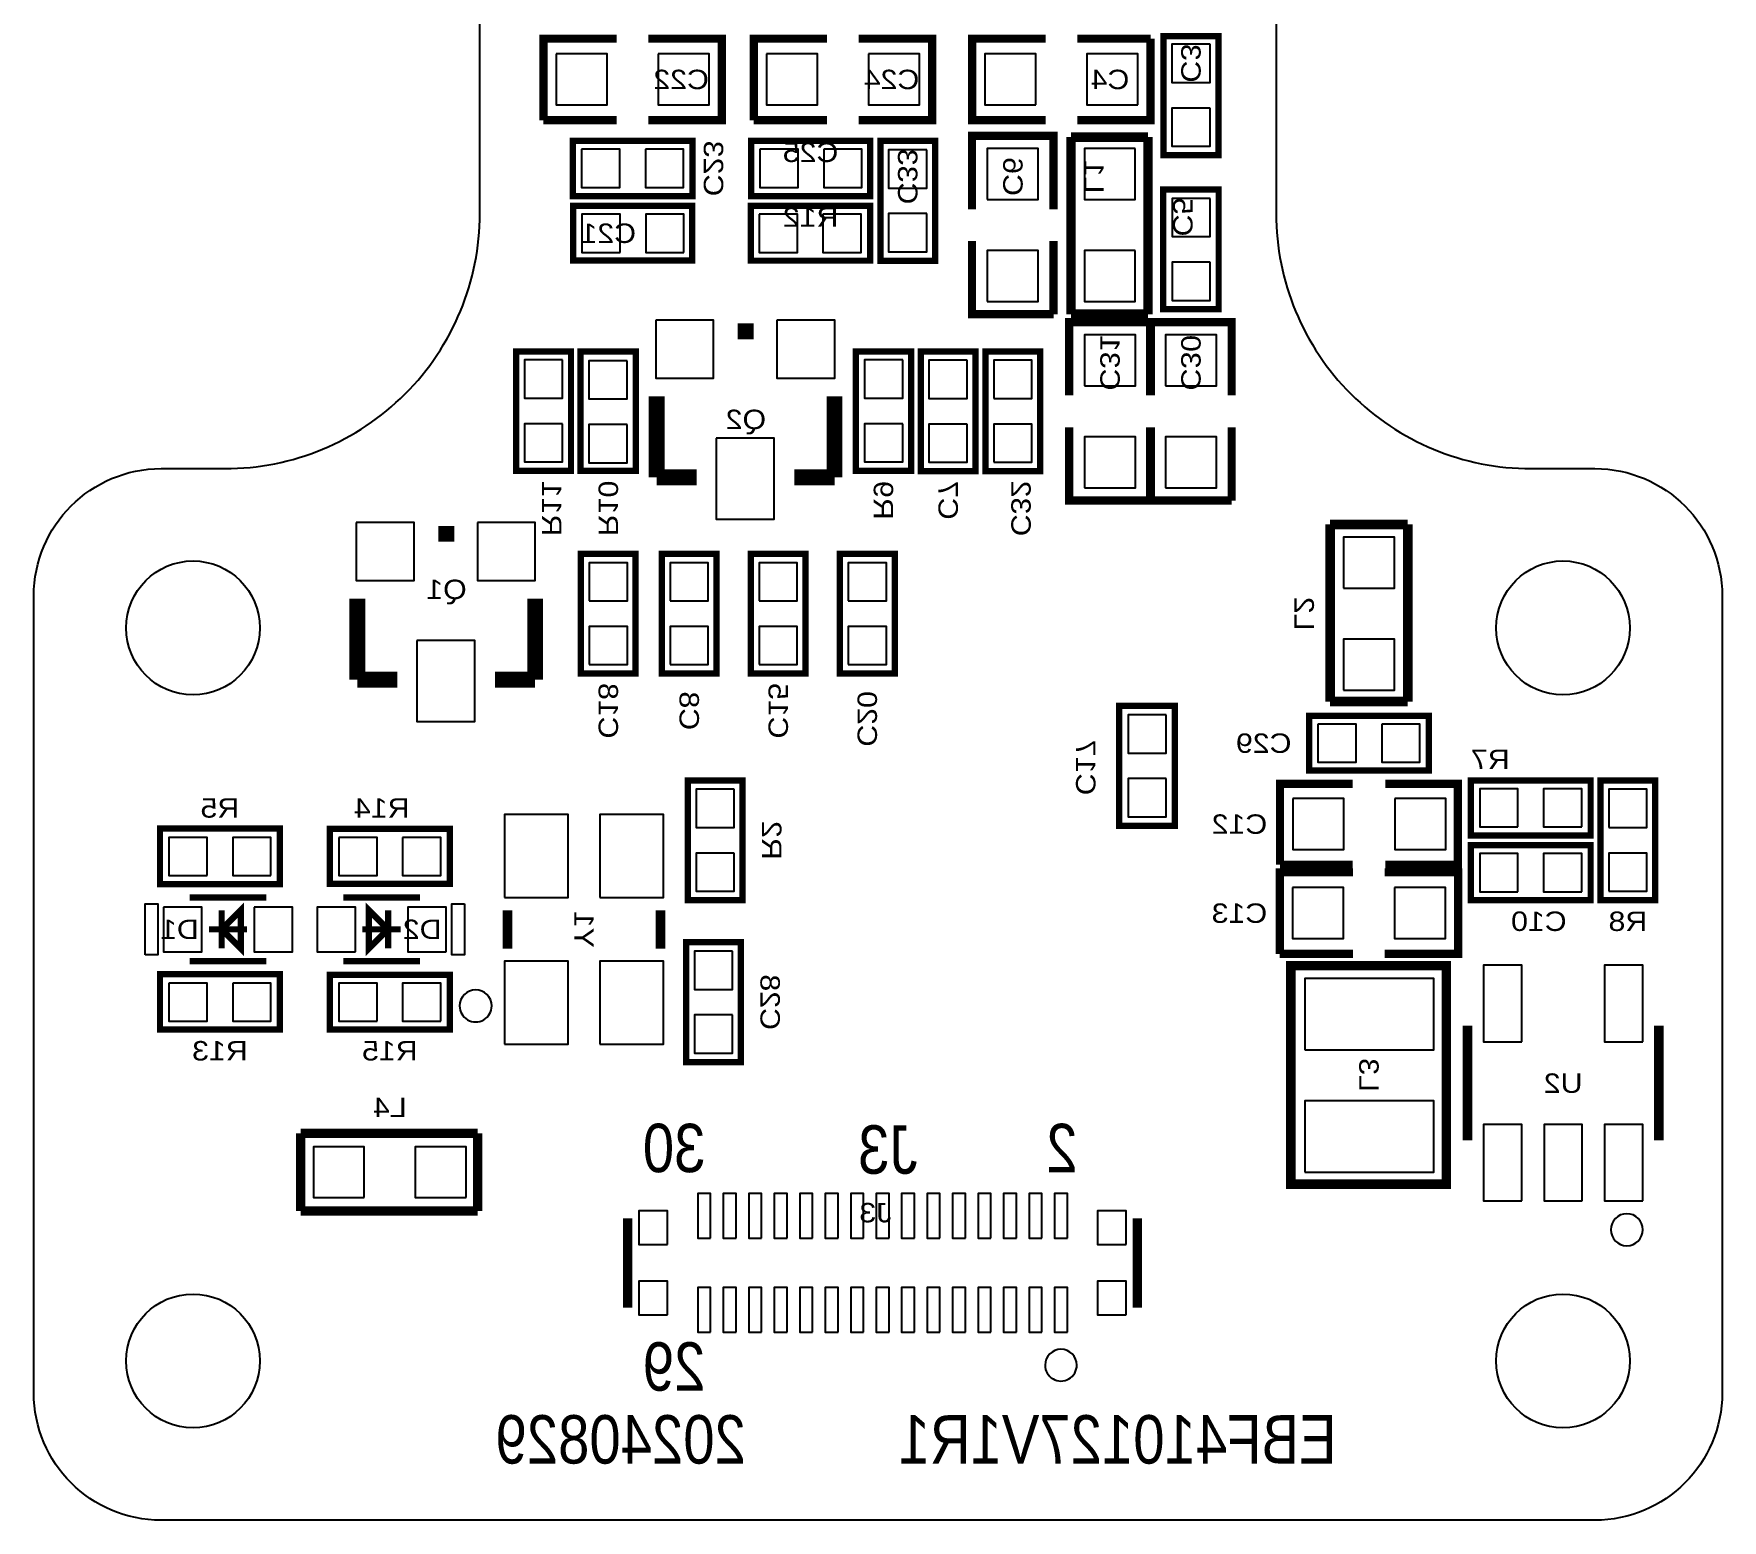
# Model space of a CAD drawing. Extents: x 0 to 26.5, y 0 to 35.
# Drawn here: x 0 to 26.5, y 0 to 23.32 of the extents above; entities that cross this region are included whole.
import ezdxf
from ezdxf.enums import TextEntityAlignment as Align

# ---------------------------------------------------------------- set-up
doc = ezdxf.new("R2010")
doc.units = 0
for name, color, linetype in [('BG_OUTLINE', 240, 'CONTINUOUS'), ('BG_SILKSCREEN_BOTTOM', 150, 'CONTINUOUS'), ('PG_SILKSCREEN_BOTTOM', 150, 'CONTINUOUS'), ('PIN_BOTTOM', 202, 'CONTINUOUS'), ('RD_SILKSCREEN_BOTTOM', 150, 'CONTINUOUS')]:
    doc.layers.add(name, color=color, linetype=linetype)

msp = doc.modelspace()

# ---------------------------------------------------------------- linework, layer by layer
at = {"layer": 'BG_OUTLINE'}
msp.add_lwpolyline([(0, 1.99898), (0, 14.50086, -0.41393), (1.99898, 16.49984), (2.99974, 16.49984, 0.414267), (7.00024, 20.50034), (7.00024, 32.99968, -0.414193), (8.99922, 35.0012), (17.5006, 35.0012, -0.414211), (19.49958, 32.99968), (19.49958, 20.50034, 0.414258), (23.50008, 16.49984), (24.50084, 16.49984, -0.413948), (26.49982, 14.50086), (26.49982, 1.99898, -0.413932), (24.50084, 0), (1.99898, 0, -0.413915)], format="xyb", close=True, dxfattribs=at)
for points in [[(26.49982, 6.999224), (26.49982, 1.99898)], [(6.999224, 0), (1.99898, 0)]]:
    msp.add_lwpolyline(points, dxfattribs=at)
at = {"layer": 'PG_SILKSCREEN_BOTTOM'}
for points, const_width in [([(17.73047, 23.28672), (17.73047, 21.41728), (18.59153, 21.41728), (18.59153, 23.28672), (17.73047, 23.28672)], 0.09906), ([(9.14908, 23.24608), (7.99846, 23.24608), (7.99846, 21.96592)], 0.12954), ([(9.64692, 21.96592), (10.79754, 21.96592), (10.79754, 23.24608), (9.64692, 23.24608)], 0.12954), ([(12.45108, 23.24608), (11.30046, 23.24608), (11.30046, 21.96592)], 0.12954), ([(12.94892, 21.96592), (14.09954, 21.96592), (14.09954, 23.24608), (12.94892, 23.24608)], 0.12954), ([(15.88008, 23.24608), (14.72946, 23.24608), (14.72946, 21.96592), (15.88008, 21.96592)], 0.12954), ([(16.37792, 21.96592), (17.52854, 21.96592), (17.52854, 23.24608)], 0.12954), ([(17.52854, 23.24608), (16.37792, 23.24608)], 0.12954), ([(7.99846, 21.96592), (9.14908, 21.96592)], 0.12954), ([(11.30046, 21.96592), (12.45108, 21.96592)], 0.12954), ([(16.00581, 20.57019), (16.00581, 21.72081), (14.72565, 21.72081), (14.72565, 20.57019)], 0.12954), ([(16.27886, 21.70176), (16.27886, 18.923)], 0.14986), ([(17.4879, 21.70176), (16.27886, 21.70176)], 0.14986), ([(17.4879, 18.923), (17.4879, 21.70176)], 0.14986), ([(8.4582, 20.77339), (10.3378, 20.77339), (10.3378, 21.64461), (8.4582, 21.64461), (8.4582, 20.77339)], 0.09906), ([(11.25728, 20.77339), (13.12672, 20.77339), (13.12672, 21.64461), (11.25728, 21.64461), (11.25728, 20.77339)], 0.09906), ([(13.28674, 21.6408), (13.28674, 19.7612), (14.14526, 19.7612), (14.14526, 21.6408), (13.28674, 21.6408)], 0.09906), ([(10.33272, 20.62226), (8.46328, 20.62226), (8.46328, 19.76374), (10.33272, 19.76374), (10.33272, 20.62226)], 0.09906), ([(11.25601, 19.76247), (13.12799, 19.76247), (13.12799, 20.62353), (11.25601, 20.62353), (11.25601, 19.76247)], 0.09906), ([(17.72539, 20.8788), (17.72539, 18.9992), (18.59661, 18.9992), (18.59661, 20.8788), (17.72539, 20.8788)], 0.09906), ([(14.72565, 20.07235), (14.72565, 18.92173), (16.00581, 18.92173)], 0.12954), ([(16.00581, 18.92173), (16.00581, 20.07235)], 0.12954), ([(17.53108, 17.64792), (17.53108, 18.79854), (16.25092, 18.79854), (16.25092, 17.64792)], 0.12954), ([(16.27886, 18.923), (17.4879, 18.923)], 0.14986), ([(18.80108, 17.64792), (18.80108, 18.79854), (17.52092, 18.79854), (17.52092, 17.64792)], 0.12954), ([(11.04646, 18.65249), (11.29792, 18.65249)], 0.24892), ([(7.57047, 18.33499), (7.57047, 16.46301), (8.43153, 16.46301), (8.43153, 18.33499), (7.57047, 18.33499)], 0.09906), ([(8.58266, 18.33499), (8.58266, 16.46301), (9.45134, 16.46301), (9.45134, 18.33499), (8.58266, 18.33499)], 0.09906), ([(12.90066, 18.33499), (12.90066, 16.46301), (13.76934, 16.46301), (13.76934, 18.33499), (12.90066, 18.33499)], 0.09906), ([(13.92047, 18.3388), (13.92047, 16.4592), (14.78153, 16.4592), (14.78153, 18.3388), (13.92047, 18.3388)], 0.09906), ([(15.79626, 16.4592), (15.79626, 18.3388), (14.93774, 18.3388), (14.93774, 16.4592), (15.79626, 16.4592)], 0.09906), ([(9.77646, 16.36395), (9.77646, 17.63395)], 0.24892), ([(12.56792, 16.36395), (12.56792, 17.63395)], 0.24892), ([(16.25092, 17.15008), (16.25092, 15.99946), (17.53108, 15.99946)], 0.12954), ([(17.52092, 17.15008), (17.52092, 15.99946), (18.80108, 15.99946)], 0.12954), ([(17.53108, 15.99946), (17.53108, 17.15008)], 0.12954), ([(18.80108, 15.99946), (18.80108, 17.15008)], 0.12954), ([(10.40638, 16.36395), (9.77646, 16.36395)], 0.24892), ([(11.938, 16.36395), (12.56792, 16.36395)], 0.24892), ([(21.5646, 15.62354), (20.3454, 15.62354)], 0.14986), ([(20.3454, 15.62354), (20.3454, 12.84478)], 0.14986), ([(21.5646, 12.84478), (21.5646, 15.62354)], 0.14986), ([(6.34746, 15.47749), (6.59892, 15.47749)], 0.24892), ([(9.44626, 13.2842), (9.44626, 15.1638), (8.58774, 15.1638), (8.58774, 13.2842), (9.44626, 13.2842)], 0.09906), ([(10.71626, 13.2842), (10.71626, 15.1638), (9.85774, 15.1638), (9.85774, 13.2842), (10.71626, 13.2842)], 0.09906), ([(12.11326, 13.2842), (12.11326, 15.1638), (11.25474, 15.1638), (11.25474, 13.2842), (12.11326, 13.2842)], 0.09906), ([(13.5128, 13.2842), (13.5128, 15.1638), (12.65174, 15.1638), (12.65174, 13.2842), (13.5128, 13.2842)], 0.09906), ([(5.07746, 13.18895), (5.07746, 14.45895)], 0.24892), ([(7.86892, 13.18895), (7.86892, 14.45895)], 0.24892), ([(5.70738, 13.18895), (5.07746, 13.18895)], 0.24892), ([(7.239, 13.18895), (7.86892, 13.18895)], 0.24892), ([(17.03578, 12.7762), (17.03578, 10.8966), (17.907, 10.8966), (17.907, 12.7762), (17.03578, 12.7762)], 0.09906), ([(20.3454, 12.84478), (21.5646, 12.84478)], 0.14986), ([(20.0152, 11.76274), (21.8948, 11.76274), (21.8948, 12.62126), (20.0152, 12.62126), (20.0152, 11.76274)], 0.09906), ([(10.26414, 11.6078), (10.26414, 9.7282), (11.12266, 9.7282), (11.12266, 11.6078), (10.26414, 11.6078)], 0.09906), ([(20.69973, 11.55573), (19.55927, 11.55573), (19.55927, 10.28573)], 0.12954), ([(21.21027, 10.28573), (22.35073, 10.28573), (22.35073, 11.55573), (21.21027, 11.55573)], 0.12954), ([(24.4348, 11.60653), (22.5552, 11.60653), (22.5552, 10.74547), (24.4348, 10.74547), (24.4348, 11.60653)], 0.09906), ([(25.44826, 9.7282), (25.44826, 11.6078), (24.58974, 11.6078), (24.58974, 9.7282), (25.44826, 9.7282)], 0.09906), ([(3.8608, 10.85342), (1.9812, 10.85342), (1.9812, 9.9822), (3.8608, 9.9822), (3.8608, 10.85342)], 0.09906), ([(4.6482, 9.98474), (6.5278, 9.98474), (6.5278, 10.8458), (4.6482, 10.8458), (4.6482, 9.98474)], 0.09906), ([(24.4348, 10.59053), (22.5552, 10.59053), (22.5552, 9.72947), (24.4348, 9.72947), (24.4348, 10.59053)], 0.09906), ([(19.55927, 10.28573), (20.69973, 10.28573)], 0.12954), ([(20.70608, 10.16508), (19.55546, 10.16508), (19.55546, 8.88492)], 0.12954), ([(21.20392, 8.88492), (22.35454, 8.88492), (22.35454, 10.16508), (21.20392, 10.16508)], 0.12954), ([(2.44856, 9.77138), (3.64744, 9.77138)], 0.09906), ([(6.06044, 9.77138), (4.85902, 9.77138)], 0.09906), ([(3.24866, 8.97128), (2.94894, 9.271), (3.24866, 9.57072), (3.24866, 8.97128)], 0.09906), ([(2.94894, 8.97128), (2.94894, 9.57072)], 0.09906), ([(5.26034, 9.57072), (5.56006, 9.271), (5.26034, 8.97128), (5.26034, 9.57072)], 0.09906), ([(5.56006, 9.57072), (5.56006, 8.97128)], 0.09906), ([(7.43458, 8.96874), (7.43458, 9.57072)], 0.14986), ([(9.83488, 8.96874), (9.83488, 9.57072)], 0.14986), ([(2.74828, 9.271), (3.34772, 9.271)], 0.09906), ([(5.76072, 9.271), (5.15874, 9.271)], 0.09906), ([(10.23874, 9.0678), (10.23874, 7.1882), (11.09726, 7.1882), (11.09726, 9.0678), (10.23874, 9.0678)], 0.09906), ([(2.44856, 8.77062), (3.64744, 8.77062)], 0.09906), ([(6.06044, 8.77062), (4.85902, 8.77062)], 0.09906), ([(19.55546, 8.88492), (20.70608, 8.88492)], 0.12954), ([(19.72945, 5.27177), (19.72945, 8.70077), (22.17039, 8.70077), (22.17039, 5.27177), (19.72945, 5.27177)], 0.14986), ([(1.9812, 7.69874), (3.8608, 7.69874), (3.8608, 8.56742), (1.9812, 8.56742), (1.9812, 7.69874)], 0.09906), ([(6.5278, 8.55726), (4.6482, 8.55726), (4.6482, 7.69874), (6.5278, 7.69874), (6.5278, 8.55726)], 0.09906), ([(22.50186, 7.75716), (22.50186, 5.95884)], 0.14986), ([(25.50414, 5.95884), (25.50414, 7.75716)], 0.14986), ([(6.96722, 6.0706), (4.18846, 6.0706)], 0.14986), ([(4.18846, 6.0706), (4.18846, 4.8514)], 0.14986), ([(6.96722, 4.8514), (6.96722, 6.0706)], 0.14986), ([(4.18846, 4.8514), (6.96722, 4.8514)], 0.14986), ([(9.3218, 4.7371), (9.3218, 3.33756)], 0.14986), ([(17.32026, 4.7371), (17.32026, 3.33756)], 0.14986)]:
    msp.add_lwpolyline(points, dxfattribs=dict(at, const_width=const_width))
for points in [[(1.74752, 8.87222), (1.74752, 9.66978), (1.94818, 9.66978), (1.94818, 8.87222)], [(6.75894, 9.66978), (6.75894, 8.86968), (6.56082, 8.86968), (6.56082, 9.66978)]]:
    msp.add_lwpolyline(points, close=True, dxfattribs=at)
for points in [[(7.186676, 8.069834, 1), (6.684244, 8.069806, 1)], [(25.253696, 4.55803, 1), (24.752304, 4.55797, 1)], [(16.3703, 2.432558, 1), (15.87194, 2.432402, 1)]]:
    msp.add_lwpolyline(points, format="xyb", close=True, dxfattribs=at)
at = {"layer": 'PIN_BOTTOM'}
for points in [[(18.46199, 23.15718), (17.86255, 23.15718), (17.86255, 22.55774), (18.46199, 22.55774)], [(8.19785, 23.00605), (8.19785, 22.20595), (8.99795, 22.20595), (8.99795, 23.00605)], [(9.79805, 23.00605), (9.79805, 22.20595), (10.59815, 22.20595), (10.59815, 23.00605)], [(11.49985, 23.00605), (11.49985, 22.20595), (12.29995, 22.20595), (12.29995, 23.00605)], [(13.10005, 23.00605), (13.10005, 22.20595), (13.90015, 22.20595), (13.90015, 23.00605)], [(15.72895, 22.20595), (15.72895, 23.00605), (14.92885, 23.00605), (14.92885, 22.20595)], [(17.32915, 22.20595), (17.32915, 23.00605), (16.52905, 23.00605), (16.52905, 22.20595)], [(18.46199, 22.15642), (17.86255, 22.15642), (17.86255, 21.55698), (18.46199, 21.55698)], [(8.5979, 21.51253), (8.5979, 20.91309), (9.19734, 20.91309), (9.19734, 21.51253)], [(9.59866, 21.51253), (9.59866, 20.91309), (10.1981, 20.91309), (10.1981, 21.51253)], [(11.39698, 21.51253), (11.39698, 20.91309), (11.99642, 20.91309), (11.99642, 21.51253)], [(12.39774, 21.51253), (12.39774, 20.91309), (12.99718, 20.91309), (12.99718, 21.51253)], [(14.01572, 21.5011), (13.41628, 21.5011), (13.41628, 20.90166), (14.01572, 20.90166)], [(14.96568, 20.72132), (15.76578, 20.72132), (15.76578, 21.52142), (14.96568, 21.52142)], [(17.28851, 21.52269), (16.48841, 21.52269), (16.48841, 20.72259), (17.28851, 20.72259)], [(18.46453, 20.7391), (17.86509, 20.7391), (17.86509, 20.13966), (18.46453, 20.13966)], [(9.20242, 19.89328), (9.20242, 20.49272), (8.60298, 20.49272), (8.60298, 19.89328)], [(10.20318, 19.89328), (10.20318, 20.49272), (9.60374, 20.49272), (9.60374, 19.89328)], [(11.38555, 20.49145), (11.38555, 19.89201), (11.98499, 19.89201), (11.98499, 20.49145)], [(12.38631, 20.49145), (12.38631, 19.89201), (12.98575, 19.89201), (12.98575, 20.49145)], [(14.01572, 20.50034), (13.41628, 20.50034), (13.41628, 19.9009), (14.01572, 19.9009)], [(14.96568, 19.12112), (15.76578, 19.12112), (15.76578, 19.92122), (14.96568, 19.92122)], [(17.28851, 19.92249), (16.48841, 19.92249), (16.48841, 19.12239), (17.28851, 19.12239)], [(18.46453, 19.73834), (17.86509, 19.73834), (17.86509, 19.1389), (18.46453, 19.1389)], [(9.76122, 18.82775), (9.76122, 17.91843), (10.67054, 17.91843), (10.67054, 18.82775)], [(11.66114, 18.82775), (11.66114, 17.91843), (12.57046, 17.91843), (12.57046, 18.82775)], [(16.49095, 17.79905), (17.29105, 17.79905), (17.29105, 18.59915), (16.49095, 18.59915)], [(17.76095, 17.79905), (18.56105, 17.79905), (18.56105, 18.59915), (17.76095, 18.59915)], [(8.29945, 18.20545), (7.70001, 18.20545), (7.70001, 17.60601), (8.29945, 17.60601)], [(9.31164, 18.19275), (8.7122, 18.19275), (8.7122, 17.59331), (9.31164, 17.59331)], [(13.6398, 18.20545), (13.04036, 18.20545), (13.04036, 17.60601), (13.6398, 17.60601)], [(14.64945, 18.1991), (14.05001, 18.1991), (14.05001, 17.59966), (14.64945, 17.59966)], [(15.06728, 17.59966), (15.66672, 17.59966), (15.66672, 18.1991), (15.06728, 18.1991)], [(8.29945, 17.20469), (7.70001, 17.20469), (7.70001, 16.60525), (8.29945, 16.60525)], [(9.31164, 17.19199), (8.7122, 17.19199), (8.7122, 16.59255), (9.31164, 16.59255)], [(10.71118, 16.97863), (10.71118, 15.70863), (11.6205, 15.70863), (11.6205, 16.97863)], [(13.6398, 17.20469), (13.04036, 17.20469), (13.04036, 16.60525), (13.6398, 16.60525)], [(14.64945, 17.19834), (14.05001, 17.19834), (14.05001, 16.5989), (14.64945, 16.5989)], [(15.06728, 16.5989), (15.66672, 16.5989), (15.66672, 17.19834), (15.06728, 17.19834)], [(16.49095, 16.19885), (17.29105, 16.19885), (17.29105, 16.99895), (16.49095, 16.99895)], [(17.76095, 16.19885), (18.56105, 16.19885), (18.56105, 16.99895), (17.76095, 16.99895)], [(5.06222, 15.65275), (5.06222, 14.74343), (5.97154, 14.74343), (5.97154, 15.65275)], [(6.96214, 15.65275), (6.96214, 14.74343), (7.87146, 14.74343), (7.87146, 15.65275)], [(20.55495, 14.62405), (21.35505, 14.62405), (21.35505, 15.42415), (20.55495, 15.42415)], [(8.71728, 14.42466), (9.31672, 14.42466), (9.31672, 15.0241), (8.71728, 15.0241)], [(9.98728, 14.42466), (10.58672, 14.42466), (10.58672, 15.0241), (9.98728, 15.0241)], [(11.38428, 14.42466), (11.98372, 14.42466), (11.98372, 15.0241), (11.38428, 15.0241)], [(12.78128, 14.42466), (13.38072, 14.42466), (13.38072, 15.0241), (12.78128, 15.0241)], [(6.01218, 13.80363), (6.01218, 12.53363), (6.9215, 12.53363), (6.9215, 13.80363)], [(8.71728, 13.4239), (9.31672, 13.4239), (9.31672, 14.02334), (8.71728, 14.02334)], [(9.98728, 13.4239), (10.58672, 13.4239), (10.58672, 14.02334), (9.98728, 14.02334)], [(11.38428, 13.4239), (11.98372, 13.4239), (11.98372, 14.02334), (11.38428, 14.02334)], [(12.78128, 13.4239), (13.38072, 13.4239), (13.38072, 14.02334), (12.78128, 14.02334)], [(20.55495, 13.02385), (21.35505, 13.02385), (21.35505, 13.82395), (20.55495, 13.82395)], [(17.77492, 12.6365), (17.17548, 12.6365), (17.17548, 12.03706), (17.77492, 12.03706)], [(20.1549, 12.49172), (20.1549, 11.89228), (20.75434, 11.89228), (20.75434, 12.49172)], [(21.15566, 12.49172), (21.15566, 11.89228), (21.7551, 11.89228), (21.7551, 12.49172)], [(10.99312, 11.4681), (10.39368, 11.4681), (10.39368, 10.86866), (10.99312, 10.86866)], [(17.77492, 11.63574), (17.17548, 11.63574), (17.17548, 11.0363), (17.77492, 11.0363)], [(23.29434, 10.87755), (23.29434, 11.47699), (22.6949, 11.47699), (22.6949, 10.87755)], [(24.2951, 10.87755), (24.2951, 11.47699), (23.69566, 11.47699), (23.69566, 10.87755)], [(24.71928, 10.86866), (25.31872, 10.86866), (25.31872, 11.4681), (24.71928, 11.4681)], [(19.7612, 11.32586), (19.7612, 10.52576), (20.5613, 10.52576), (20.5613, 11.32586)], [(21.3614, 11.32586), (21.3614, 10.52576), (22.1615, 10.52576), (22.1615, 11.32586)], [(7.38632, 9.77138), (8.38708, 9.77138), (8.38708, 11.07186), (7.38632, 11.07186)], [(8.88492, 9.77138), (9.88568, 9.77138), (9.88568, 11.07186), (8.88492, 11.07186)], [(2.72034, 10.11428), (2.72034, 10.71372), (2.1209, 10.71372), (2.1209, 10.11428)], [(3.7211, 10.11428), (3.7211, 10.71372), (3.12166, 10.71372), (3.12166, 10.11428)], [(4.7879, 10.71372), (4.7879, 10.11428), (5.38734, 10.11428), (5.38734, 10.71372)], [(5.78866, 10.71372), (5.78866, 10.11428), (6.3881, 10.11428), (6.3881, 10.71372)], [(10.99312, 10.46734), (10.39368, 10.46734), (10.39368, 9.8679), (10.99312, 9.8679)], [(23.29434, 9.85901), (23.29434, 10.45845), (22.6949, 10.45845), (22.6949, 9.85901)], [(24.2951, 9.85901), (24.2951, 10.45845), (23.69566, 10.45845), (23.69566, 9.85901)], [(24.71928, 9.8679), (25.31872, 9.8679), (25.31872, 10.46734), (24.71928, 10.46734)], [(19.75485, 9.92505), (19.75485, 9.12495), (20.55495, 9.12495), (20.55495, 9.92505)], [(21.35505, 9.92505), (21.35505, 9.12495), (22.15515, 9.12495), (22.15515, 9.92505)], [(2.03708, 9.62152), (2.03708, 8.92048), (2.63652, 8.92048), (2.63652, 9.62152)], [(3.45948, 9.62152), (3.45948, 8.92048), (4.05892, 8.92048), (4.05892, 9.62152)], [(5.04952, 8.92048), (5.04952, 9.62152), (4.45008, 9.62152), (4.45008, 8.92048)], [(6.47192, 8.92048), (6.47192, 9.62152), (5.87248, 9.62152), (5.87248, 8.92048)], [(7.38632, 7.47014), (8.38708, 7.47014), (8.38708, 8.77062), (7.38632, 8.77062)], [(8.88492, 7.47014), (9.88568, 7.47014), (9.88568, 8.77062), (8.88492, 8.77062)], [(10.96772, 8.9281), (10.36828, 8.9281), (10.36828, 8.32866), (10.96772, 8.32866)], [(19.94662, 7.38124), (21.97608, 7.38124), (21.97608, 8.50138), (19.94662, 8.50138)], [(23.35276, 7.50824), (23.35276, 8.70712), (22.75332, 8.70712), (22.75332, 7.50824)], [(25.25268, 7.50824), (25.25268, 8.70712), (24.65324, 8.70712), (24.65324, 7.50824)], [(2.1209, 8.42772), (2.1209, 7.82828), (2.72034, 7.82828), (2.72034, 8.42772)], [(3.12166, 8.42772), (3.12166, 7.82828), (3.7211, 7.82828), (3.7211, 8.42772)], [(5.38734, 7.82828), (5.38734, 8.42772), (4.7879, 8.42772), (4.7879, 7.82828)], [(6.3881, 7.82828), (6.3881, 8.42772), (5.78866, 8.42772), (5.78866, 7.82828)], [(10.96772, 7.92734), (10.36828, 7.92734), (10.36828, 7.3279), (10.96772, 7.3279)], [(19.94662, 5.461), (21.97608, 5.461), (21.97608, 6.58114), (19.94662, 6.58114)], [(23.35276, 5.00888), (23.35276, 6.20776), (22.75332, 6.20776), (22.75332, 5.00888)], [(24.30272, 5.00888), (24.30272, 6.20776), (23.70328, 6.20776), (23.70328, 5.00888)], [(25.25268, 5.00888), (25.25268, 6.20776), (24.65324, 6.20776), (24.65324, 5.00888)], [(5.18795, 5.06095), (5.18795, 5.86105), (4.38785, 5.86105), (4.38785, 5.06095)], [(6.78815, 5.06095), (6.78815, 5.86105), (5.98805, 5.86105), (5.98805, 5.06095)], [(10.62355, 4.42722), (10.62355, 5.12826), (10.42289, 5.12826), (10.42289, 4.42722)], [(11.02233, 4.42722), (11.02233, 5.12826), (10.82167, 5.12826), (10.82167, 4.42722)], [(11.42365, 4.42722), (11.42365, 5.12826), (11.22299, 5.12826), (11.22299, 4.42722)], [(11.82243, 4.42722), (11.82243, 5.12826), (11.62177, 5.12826), (11.62177, 4.42722)], [(12.22375, 4.42722), (12.22375, 5.12826), (12.02309, 5.12826), (12.02309, 4.42722)], [(12.62253, 4.42722), (12.62253, 5.12826), (12.42187, 5.12826), (12.42187, 4.42722)], [(13.02385, 4.42722), (13.02385, 5.12826), (12.82319, 5.12826), (12.82319, 4.42722)], [(13.42263, 4.42722), (13.42263, 5.12826), (13.22197, 5.12826), (13.22197, 4.42722)], [(13.82141, 4.42722), (13.82141, 5.12826), (13.62075, 5.12826), (13.62075, 4.42722)], [(14.22273, 4.42722), (14.22273, 5.12826), (14.02207, 5.12826), (14.02207, 4.42722)], [(14.62151, 4.42722), (14.62151, 5.12826), (14.42085, 5.12826), (14.42085, 4.42722)], [(15.02283, 4.42722), (15.02283, 5.12826), (14.82217, 5.12826), (14.82217, 4.42722)], [(15.42161, 4.42722), (15.42161, 5.12826), (15.22095, 5.12826), (15.22095, 4.42722)], [(15.82293, 4.42722), (15.82293, 5.12826), (15.62227, 5.12826), (15.62227, 4.42722)], [(16.22171, 4.42722), (16.22171, 5.12826), (16.02105, 5.12826), (16.02105, 4.42722)], [(9.94791, 4.32435), (9.94791, 4.85521), (9.49833, 4.85521), (9.49833, 4.32435)], [(17.14627, 4.32435), (17.14627, 4.85521), (16.69669, 4.85521), (16.69669, 4.32435)], [(9.94791, 3.22199), (9.94791, 3.75285), (9.49833, 3.75285), (9.49833, 3.22199)], [(17.14627, 3.22199), (17.14627, 3.75285), (16.69669, 3.75285), (16.69669, 3.22199)], [(10.62355, 2.94894), (10.62355, 3.64998), (10.42289, 3.64998), (10.42289, 2.94894)], [(11.02233, 2.94894), (11.02233, 3.64998), (10.82167, 3.64998), (10.82167, 2.94894)], [(11.42365, 2.94894), (11.42365, 3.64998), (11.22299, 3.64998), (11.22299, 2.94894)], [(11.82243, 2.94894), (11.82243, 3.64998), (11.62177, 3.64998), (11.62177, 2.94894)], [(12.22375, 2.94894), (12.22375, 3.64998), (12.02309, 3.64998), (12.02309, 2.94894)], [(12.62253, 2.94894), (12.62253, 3.64998), (12.42187, 3.64998), (12.42187, 2.94894)], [(13.02385, 2.94894), (13.02385, 3.64998), (12.82319, 3.64998), (12.82319, 2.94894)], [(13.42263, 2.94894), (13.42263, 3.64998), (13.22197, 3.64998), (13.22197, 2.94894)], [(13.82141, 2.94894), (13.82141, 3.64998), (13.62075, 3.64998), (13.62075, 2.94894)], [(14.22273, 2.94894), (14.22273, 3.64998), (14.02207, 3.64998), (14.02207, 2.94894)], [(14.62151, 2.94894), (14.62151, 3.64998), (14.42085, 3.64998), (14.42085, 2.94894)], [(15.02283, 2.94894), (15.02283, 3.64998), (14.82217, 3.64998), (14.82217, 2.94894)], [(15.42161, 2.94894), (15.42161, 3.64998), (15.22095, 3.64998), (15.22095, 2.94894)], [(15.82293, 2.94894), (15.82293, 3.64998), (15.62227, 3.64998), (15.62227, 2.94894)], [(16.22171, 2.94894), (16.22171, 3.64998), (16.02105, 3.64998), (16.02105, 2.94894)]]:
    msp.add_lwpolyline(points, close=True, dxfattribs=at)
for centre in [(2.49936, 14.00048), (24.00046, 14.00048), (2.49936, 2.49936), (24.00046, 2.49936)]:
    msp.add_circle(centre, 1.050036, dxfattribs=at)

# ---------------------------------------------------------------- texts
at = {"layer": 'BG_SILKSCREEN_BOTTOM', "text_generation_flag": 2, "width": 0.869565}
for s, p in [('J3', (13.86967, 5.43687)), ('20240829', (11.176, 0.889)), ('EBF410127V1R1', (20.447, 0.889))]:
    msp.add_text(s, height=0.75946, dxfattribs=at).set_placement(p)
at = {"layer": 'PG_SILKSCREEN_BOTTOM', "text_generation_flag": 2, "width": 0.869565}
for s, p in [('30', (10.541, 5.461)), ('2', (16.383, 5.461)), ('29', (10.541, 2.032))]:
    msp.add_text(s, height=0.75946, dxfattribs=at).set_placement(p)
at = {"layer": 'RD_SILKSCREEN_BOTTOM', "text_generation_flag": 2, "width": 1.166667}
for s, p in [('C3', (18.0086, 22.86)), ('C23', (10.5156, 21.209)), ('C33', (13.5636, 21.082)), ('C6', (15.2146, 21.082)), ('L1', (16.4846, 21.082)), ('C5', (17.8816, 20.447)), ('C31', (16.7386, 18.161)), ('C30', (18.0086, 18.161)), ('R11', (7.9756, 15.875)), ('R10', (8.8646, 15.875)), ('R9', (13.1826, 16.002)), ('C7', (14.1986, 16.002)), ('C32', (15.3416, 15.875)), ('L2', (19.7866, 14.224)), ('C18', (8.8646, 12.7)), ('C15', (11.5316, 12.7)), ('C20', (12.9286, 12.573)), ('C8', (10.1346, 12.7)), ('C17', (16.3576, 11.811)), ('R2', (11.43, 10.668254)), ('Y1', (8.4836, 9.271254)), ('C28', (11.4046, 8.128254)), ('L3', (20.8026, 6.985254))]:
    msp.add_text(s, height=0.3048, rotation=270, dxfattribs=at).set_placement(p, align=Align.CENTER)
for s, p in [('C22', (10.16, 22.4536)), ('C24', (13.462, 22.4536)), ('C4', (16.891, 22.4536)), ('C25', (12.192, 21.3106)), ('R12', (12.192, 20.2946)), ('C21', (9.017, 20.0406)), ('Q2', (11.176, 17.1196)), ('Q1', (6.477, 14.4526)), ('C29', (19.304, 12.0396)), ('R7', (22.86, 11.7856)), ('R5', (2.921, 11.0236)), ('R14', (5.461, 11.0236)), ('C12', (18.923, 10.7696)), ('C13', (18.923, 9.3726)), ('C10', (23.622, 9.2456)), ('R8', (25.019, 9.2456)), ('D1', (2.286, 9.1186)), ('D2', (6.096, 9.1186)), ('R13', (2.921, 7.2136)), ('R15', (5.588, 7.2136)), ('U2', (24.003, 6.7056)), ('L4', (5.588, 6.3246)), ('J3', (13.208, 4.6736))]:
    msp.add_text(s, height=0.3048, dxfattribs=at).set_placement(p, align=Align.CENTER)

doc.saveas('drawing.dxf')
